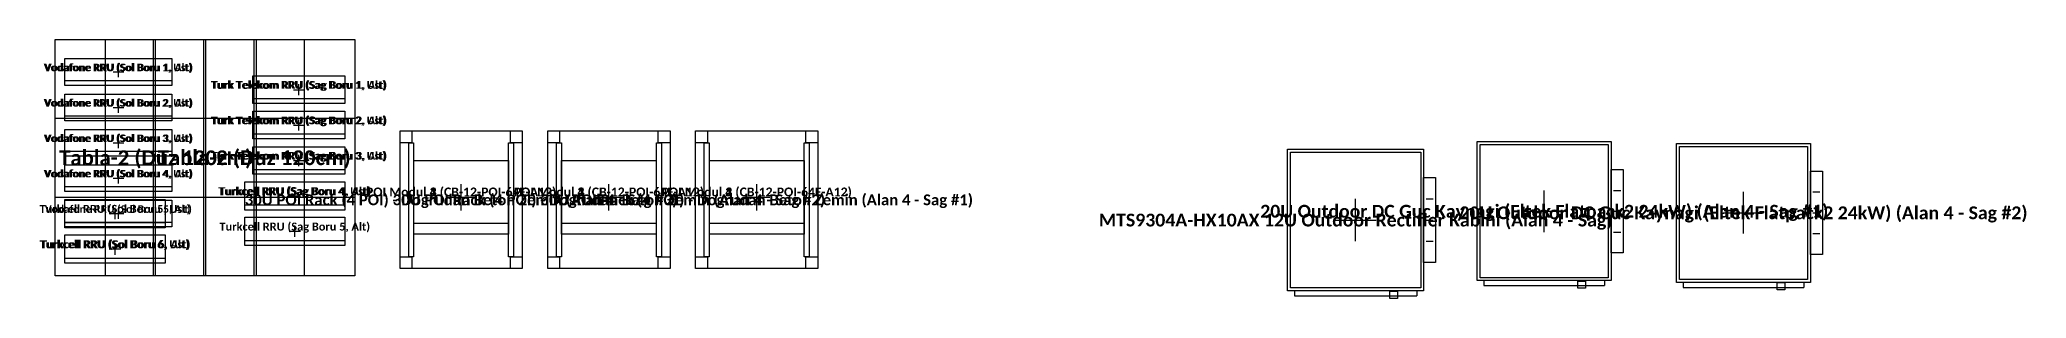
# Model space of a CAD drawing. Header units: millimetres. Extents: x -25028 to 25028, y -60371 to 24900.
# Drawn here: x 12262 to 22342, y -60371 to -59055 of the extents above; entities that cross this region are included whole.
import ezdxf
from ezdxf.enums import TextEntityAlignment as Align

# ---------------------------------------------------------------- set-up
doc = ezdxf.new("R2010")
doc.units = ezdxf.units.MM
for name, color, linetype in [('BLOK_OZEL_PLATFORM', 140, 'CONTINUOUS'), ('EKP_POI_MODULLERI', 40, 'CONTINUOUS'), ('EKP_POI_TASIYICI_SASE', 30, 'CONTINUOUS'), ('EKP_RECTIFIER_ELTEK_20U', 3, 'CONTINUOUS'), ('EKP_RECTIFIER_MTS9304A', 94, 'CONTINUOUS'), ('EKP_TURK_TELEKOM_RRU', 4, 'CONTINUOUS'), ('EKP_TURKCELL_RRU', 5, 'CONTINUOUS'), ('EKP_VODAFONE_RRU', 1, 'CONTINUOUS')]:
    doc.layers.add(name, color=color, linetype=linetype)
doc.styles.get("Standard").update_dxf_attribs({"font": 'calibrib.ttf'})

msp = doc.modelspace()

# ---------------------------------------------------------------- linework, layer by layer
at = {"layer": 'BLOK_OZEL_PLATFORM'}
for p, q in [((12595, -60256), (12595, -59055)), ((12850, -60256), (12850, -59055)), ((13095, -60256), (13095, -59055)), ((13105, -60256), (13105, -59055)), ((13350, -60256), (13350, -59055)), ((13605, -60256), (13605, -59055)), ((12340, -59455), (13360, -59455)), ((12840, -59455), (13860, -59455)), ((12340, -59856), (13360, -59856)), ((12840, -59856), (13860, -59856))]:
    msp.add_line(p, q, dxfattribs=at)
for points in [[(12340, -60256), (12340, -59055), (13360, -59055), (13360, -60256)], [(12840, -60256), (12840, -59055), (13860, -59055), (13860, -60256)]]:
    msp.add_lwpolyline(points, close=True, dxfattribs=at)
at = {"layer": 'EKP_POI_MODULLERI'}
for p, q in [((14333, -59857), (14467, -59857)), ((14333, -59857), (14467, -59857)), ((14333, -59857), (14467, -59857)), ((14333, -59857), (14467, -59857)), ((14400, -59925), (14400, -59790)), ((14400, -59925), (14400, -59790)), ((14400, -59925), (14400, -59790)), ((14400, -59925), (14400, -59790)), ((15083, -59857), (15217, -59857)), ((15083, -59857), (15217, -59857)), ((15083, -59857), (15217, -59857)), ((15083, -59857), (15217, -59857)), ((15150, -59925), (15150, -59790)), ((15150, -59925), (15150, -59790)), ((15150, -59925), (15150, -59790)), ((15150, -59925), (15150, -59790)), ((15833, -59857), (15967, -59857)), ((15833, -59857), (15967, -59857)), ((15833, -59857), (15967, -59857)), ((15833, -59857), (15967, -59857)), ((15900, -59925), (15900, -59790)), ((15900, -59925), (15900, -59790)), ((15900, -59925), (15900, -59790)), ((15900, -59925), (15900, -59790)), ((14160, -59989), (14640, -59989)), ((14160, -59989), (14640, -59989)), ((14160, -59989), (14640, -59989)), ((14160, -59989), (14640, -59989)), ((14910, -59989), (15390, -59989)), ((14910, -59989), (15390, -59989)), ((14910, -59989), (15390, -59989)), ((14910, -59989), (15390, -59989)), ((15660, -59989), (16140, -59989)), ((15660, -59989), (16140, -59989)), ((15660, -59989), (16140, -59989)), ((15660, -59989), (16140, -59989))]:
    msp.add_line(p, q, dxfattribs=at)
for points in [[(14160, -60045), (14160, -59670), (14640, -59670), (14640, -60045)], [(14160, -60045), (14160, -59670), (14640, -59670), (14640, -60045)], [(14160, -60045), (14160, -59670), (14640, -59670), (14640, -60045)], [(14160, -60045), (14160, -59670), (14640, -59670), (14640, -60045)], [(14910, -60045), (14910, -59670), (15390, -59670), (15390, -60045)], [(14910, -60045), (14910, -59670), (15390, -59670), (15390, -60045)], [(14910, -60045), (14910, -59670), (15390, -59670), (15390, -60045)], [(14910, -60045), (14910, -59670), (15390, -59670), (15390, -60045)], [(15660, -60045), (15660, -59670), (16140, -59670), (16140, -60045)], [(15660, -60045), (15660, -59670), (16140, -59670), (16140, -60045)], [(15660, -60045), (15660, -59670), (16140, -59670), (16140, -60045)], [(15660, -60045), (15660, -59670), (16140, -59670), (16140, -60045)]]:
    msp.add_lwpolyline(points, close=True, dxfattribs=at)
at = {"layer": 'EKP_POI_TASIYICI_SASE'}
for points in [[(14090, -60220), (14090, -59520), (14710, -59520), (14710, -60220)], [(14090, -59580), (14090, -59520), (14150, -59520), (14150, -59580)], [(14650, -59580), (14650, -59520), (14710, -59520), (14710, -59580)], [(14840, -60220), (14840, -59520), (15460, -59520), (15460, -60220)], [(14840, -59580), (14840, -59520), (14900, -59520), (14900, -59580)], [(15400, -59580), (15400, -59520), (15460, -59520), (15460, -59580)], [(15590, -60220), (15590, -59520), (16210, -59520), (16210, -60220)], [(15590, -59580), (15590, -59520), (15650, -59520), (15650, -59580)], [(16150, -59580), (16150, -59520), (16210, -59520), (16210, -59580)], [(14134, -60160), (14134, -59580), (14159, -59580), (14159, -60160)], [(14641, -60160), (14641, -59580), (14666, -59580), (14666, -60160)], [(14884, -60160), (14884, -59580), (14909, -59580), (14909, -60160)], [(15391, -60160), (15391, -59580), (15416, -59580), (15416, -60160)], [(15634, -60160), (15634, -59580), (15659, -59580), (15659, -60160)], [(16141, -60160), (16141, -59580), (16166, -59580), (16166, -60160)], [(14090, -60220), (14090, -60160), (14150, -60160), (14150, -60220)], [(14650, -60220), (14650, -60160), (14710, -60160), (14710, -60220)], [(14840, -60220), (14840, -60160), (14900, -60160), (14900, -60220)], [(15400, -60220), (15400, -60160), (15460, -60160), (15460, -60220)], [(15590, -60220), (15590, -60160), (15650, -60160), (15650, -60220)], [(16150, -60220), (16150, -60160), (16210, -60160), (16210, -60220)]]:
    msp.add_lwpolyline(points, close=True, dxfattribs=at)
at = {"layer": 'EKP_RECTIFIER_ELTEK_20U'}
for p, q in [((19896, -60034), (19896, -59822)), ((20248, -59822), (20284, -59822)), ((20907, -60042), (20907, -59830)), ((21259, -59830), (21295, -59830)), ((19794, -59928), (19998, -59928)), ((20248, -59928), (20284, -59928)), ((20805, -59936), (21009, -59936)), ((21259, -59936), (21295, -59936)), ((20248, -60034), (20284, -60034)), ((21259, -60042), (21295, -60042)), ((19590, -60281), (19590, -60306)), ((19590, -60306), (20202, -60306)), ((20202, -60281), (20202, -60306)), ((20601, -60290), (20601, -60315)), ((20601, -60315), (21213, -60315)), ((21213, -60290), (21213, -60315))]:
    msp.add_line(p, q, dxfattribs=at)
for points in [[(19556, -60281), (19556, -59574), (20236, -59574), (20236, -60281)], [(19571, -60266), (19571, -59589), (20221, -59589), (20221, -60266)], [(20567, -60290), (20567, -59583), (21247, -59583), (21247, -60290)], [(20582, -60275), (20582, -59598), (21232, -59598), (21232, -60275)], [(20236, -60140), (20236, -59716), (20296, -59716), (20296, -60140)], [(21247, -60148), (21247, -59724), (21307, -59724), (21307, -60148)], [(20066, -60319), (20066, -60283), (20106, -60283), (20106, -60319)], [(21077, -60327), (21077, -60291), (21117, -60291), (21117, -60327)]]:
    msp.add_lwpolyline(points, close=True, dxfattribs=at)
at = {"layer": 'EKP_RECTIFIER_MTS9304A'}
for p, q in [((18939, -60081), (18939, -59865)), ((19296, -59865), (19332, -59865)), ((18836, -59973), (19043, -59973)), ((19296, -59973), (19332, -59973)), ((19296, -60081), (19332, -60081)), ((18629, -60333), (18629, -60358)), ((18629, -60358), (19250, -60358)), ((19250, -60333), (19250, -60358))]:
    msp.add_line(p, q, dxfattribs=at)
for points in [[(18594, -60333), (18594, -59613), (19284, -59613), (19284, -60333)], [(18609, -60318), (18609, -59628), (19269, -59628), (19269, -60318)], [(19284, -60189), (19284, -59757), (19344, -59757), (19344, -60189)], [(19112, -60371), (19112, -60335), (19152, -60335), (19152, -60371)]]:
    msp.add_lwpolyline(points, close=True, dxfattribs=at)
at = {"layer": 'EKP_TURK_TELEKOM_RRU'}
for p, q in [((13344, -59355), (13810, -59355)), ((13344, -59355), (13810, -59355)), ((13549, -59310), (13605, -59310)), ((13549, -59310), (13605, -59310)), ((13577, -59338), (13577, -59282)), ((13577, -59338), (13577, -59282)), ((13577, -59518), (13577, -59462)), ((13577, -59518), (13577, -59462)), ((13344, -59535), (13810, -59535)), ((13344, -59535), (13810, -59535)), ((13549, -59490), (13605, -59490)), ((13549, -59490), (13605, -59490)), ((13549, -59670), (13605, -59670)), ((13549, -59670), (13605, -59670)), ((13577, -59698), (13577, -59642)), ((13577, -59698), (13577, -59642)), ((13344, -59715), (13810, -59715)), ((13344, -59715), (13810, -59715))]:
    msp.add_line(p, q, dxfattribs=at)
for points in [[(13344, -59380), (13344, -59240), (13810, -59240), (13810, -59380)], [(13344, -59380), (13344, -59240), (13810, -59240), (13810, -59380)], [(13344, -59560), (13344, -59420), (13810, -59420), (13810, -59560)], [(13344, -59560), (13344, -59420), (13810, -59420), (13810, -59560)], [(13344, -59740), (13344, -59600), (13810, -59600), (13810, -59740)], [(13344, -59740), (13344, -59600), (13810, -59600), (13810, -59740)]]:
    msp.add_lwpolyline(points, close=True, dxfattribs=at)
at = {"layer": 'EKP_TURKCELL_RRU'}
for p, q in [((13527, -59850), (13585, -59850)), ((13527, -59850), (13585, -59850)), ((13556, -59879), (13556, -59821)), ((13556, -59879), (13556, -59821)), ((12615, -59940), (12673, -59940)), ((12644, -59969), (12644, -59911)), ((13302, -59896), (13810, -59896)), ((13302, -59896), (13810, -59896)), ((12390, -59986), (12898, -59986)), ((13527, -60030), (13585, -60030)), ((13556, -60059), (13556, -60001)), ((12390, -60166), (12898, -60166)), ((12390, -60166), (12898, -60166)), ((12615, -60120), (12673, -60120)), ((12615, -60120), (12673, -60120)), ((12644, -60149), (12644, -60091)), ((12644, -60149), (12644, -60091)), ((13302, -60076), (13810, -60076))]:
    msp.add_line(p, q, dxfattribs=at)
for points in [[(12390, -60012), (12390, -59868), (12898, -59868), (12898, -60012)], [(13302, -59922), (13302, -59778), (13810, -59778), (13810, -59922)], [(13302, -59922), (13302, -59778), (13810, -59778), (13810, -59922)], [(13302, -60102), (13302, -59958), (13810, -59958), (13810, -60102)], [(12390, -60192), (12390, -60048), (12898, -60048), (12898, -60192)], [(12390, -60192), (12390, -60048), (12898, -60048), (12898, -60192)]]:
    msp.add_lwpolyline(points, close=True, dxfattribs=at)
at = {"layer": 'EKP_VODAFONE_RRU'}
for p, q in [((12390, -59263), (12932, -59263)), ((12390, -59263), (12932, -59263)), ((12634, -59220), (12688, -59220)), ((12634, -59220), (12688, -59220)), ((12661, -59247), (12661, -59193)), ((12661, -59247), (12661, -59193)), ((12390, -59443), (12932, -59443)), ((12390, -59443), (12932, -59443)), ((12634, -59400), (12688, -59400)), ((12634, -59400), (12688, -59400)), ((12661, -59427), (12661, -59373)), ((12661, -59427), (12661, -59373)), ((12661, -59607), (12661, -59553)), ((12661, -59607), (12661, -59553)), ((12390, -59623), (12932, -59623)), ((12390, -59623), (12932, -59623)), ((12634, -59580), (12688, -59580)), ((12634, -59580), (12688, -59580)), ((12634, -59760), (12688, -59760)), ((12634, -59760), (12688, -59760)), ((12661, -59787), (12661, -59733)), ((12661, -59787), (12661, -59733)), ((12390, -59803), (12932, -59803)), ((12390, -59803), (12932, -59803)), ((12634, -59940), (12688, -59940)), ((12661, -59967), (12661, -59913)), ((12390, -59983), (12932, -59983))]:
    msp.add_line(p, q, dxfattribs=at)
for points in [[(12390, -59288), (12390, -59152), (12932, -59152), (12932, -59288)], [(12390, -59288), (12390, -59152), (12932, -59152), (12932, -59288)], [(12390, -59468), (12390, -59332), (12932, -59332), (12932, -59468)], [(12390, -59468), (12390, -59332), (12932, -59332), (12932, -59468)], [(12390, -59648), (12390, -59512), (12932, -59512), (12932, -59648)], [(12390, -59648), (12390, -59512), (12932, -59512), (12932, -59648)], [(12390, -59828), (12390, -59692), (12932, -59692), (12932, -59828)], [(12390, -59828), (12390, -59692), (12932, -59692), (12932, -59828)], [(12390, -60008), (12390, -59872), (12932, -59872), (12932, -60008)]]:
    msp.add_lwpolyline(points, close=True, dxfattribs=at)

# ---------------------------------------------------------------- texts
at = {"layer": 'BLOK_OZEL_PLATFORM'}
for p in [(12850, -59656), (13350, -59656)]:
    msp.add_text('Tabla-2 (Duz 120cm)', height=75, dxfattribs=at).set_placement(p, align=Align.MIDDLE_CENTER)
at = {"layer": 'EKP_POI_MODULLERI'}
for s, p in [('POI Modul 1 (CB-12-POI-64F-A12)', (14400, -59830)), ('POI Modul 2 (CB-12-POI-64F-A12)', (14400, -59830)), ('POI Modul 3 (CB-12-POI-64F-A12)', (14400, -59830)), ('POI Modul 4 (CB-12-POI-64F-A12)', (14400, -59830)), ('POI Modul 1 (CB-12-POI-64F-A12)', (15150, -59830)), ('POI Modul 2 (CB-12-POI-64F-A12)', (15150, -59830)), ('POI Modul 3 (CB-12-POI-64F-A12)', (15150, -59830)), ('POI Modul 4 (CB-12-POI-64F-A12)', (15150, -59830)), ('POI Modul 1 (CB-12-POI-64F-A12)', (15900, -59830)), ('POI Modul 2 (CB-12-POI-64F-A12)', (15900, -59830)), ('POI Modul 3 (CB-12-POI-64F-A12)', (15900, -59830)), ('POI Modul 4 (CB-12-POI-64F-A12)', (15900, -59830))]:
    msp.add_text(s, height=45, dxfattribs=at).set_placement(p, align=Align.MIDDLE_CENTER)
at = {"layer": 'EKP_POI_TASIYICI_SASE'}
for s, p in [('30U POI Rack (4 POI) - Dogrudan Beton Zemin (Alan 4 - Sag #3)', (14400, -59870)), ('30U POI Rack (4 POI) - Dogrudan Beton Zemin (Alan 4 - Sag #2)', (15150, -59870)), ('30U POI Rack (4 POI) - Dogrudan Beton Zemin (Alan 4 - Sag #1)', (15900, -59870))]:
    msp.add_text(s, height=55, dxfattribs=at).set_placement(p, align=Align.MIDDLE_CENTER)
at = {"layer": 'EKP_RECTIFIER_ELTEK_20U'}
for s, p in [('20U Outdoor DC Guc Kaynagi (Eltek Flatpack2 24kW) (Alan 4 - Sag #1)', (19896, -59928)), ('20U Outdoor DC Guc Kaynagi (Eltek Flatpack2 24kW) (Alan 4 - Sag #2)', (20907, -59936))]:
    msp.add_text(s, height=65, dxfattribs=at).set_placement(p, align=Align.MIDDLE_CENTER)
at = {"layer": 'EKP_RECTIFIER_MTS9304A'}
msp.add_text('MTS9304A-HX10AX 12U Outdoor Rectifier Kabini (Alan 4 - Sag)', height=65, dxfattribs=at).set_placement((18939, -59973), align=Align.MIDDLE_CENTER)
at = {"layer": 'EKP_TURK_TELEKOM_RRU'}
for s, p in [('Turk Telekom RRU (Sag Boru 1, Ust)', (13577, -59286)), ('Turk Telekom RRU (Sag Boru 1, Alt)', (13577, -59286)), ('Turk Telekom RRU (Sag Boru 2, Ust)', (13577, -59466)), ('Turk Telekom RRU (Sag Boru 2, Alt)', (13577, -59466)), ('Turk Telekom RRU (Sag Boru 3, Ust)', (13577, -59646)), ('Turk Telekom RRU (Sag Boru 3, Alt)', (13577, -59646))]:
    msp.add_text(s, height=39.2, dxfattribs=at).set_placement(p, align=Align.MIDDLE_CENTER)
at = {"layer": 'EKP_TURKCELL_RRU'}
for s, p in [('Turkcell RRU (Sag Boru 4, Ust)', (13556, -59826)), ('Turkcell RRU (Sag Boru 4, Alt)', (13556, -59826)), ('Turkcell RRU (Sol Boru 5, Ust)', (12644, -59916)), ('Turkcell RRU (Sol Boru 6, Ust)', (12644, -60096)), ('Turkcell RRU (Sol Boru 6, Alt)', (12644, -60096)), ('Turkcell RRU (Sag Boru 5, Alt)', (13556, -60006))]:
    msp.add_text(s, height=40.6, dxfattribs=at).set_placement(p, align=Align.MIDDLE_CENTER)
at = {"layer": 'EKP_VODAFONE_RRU'}
for s, p in [('Vodafone RRU (Sol Boru 1, Ust)', (12661, -59197)), ('Vodafone RRU (Sol Boru 1, Alt)', (12661, -59197)), ('Vodafone RRU (Sol Boru 2, Ust)', (12661, -59377)), ('Vodafone RRU (Sol Boru 2, Alt)', (12661, -59377)), ('Vodafone RRU (Sol Boru 3, Ust)', (12661, -59557)), ('Vodafone RRU (Sol Boru 3, Alt)', (12661, -59557)), ('Vodafone RRU (Sol Boru 4, Ust)', (12661, -59737)), ('Vodafone RRU (Sol Boru 4, Alt)', (12661, -59737)), ('Vodafone RRU (Sol Boru 5, Alt)', (12661, -59917))]:
    msp.add_text(s, height=37.8, dxfattribs=at).set_placement(p, align=Align.MIDDLE_CENTER)

doc.saveas('drawing.dxf')
